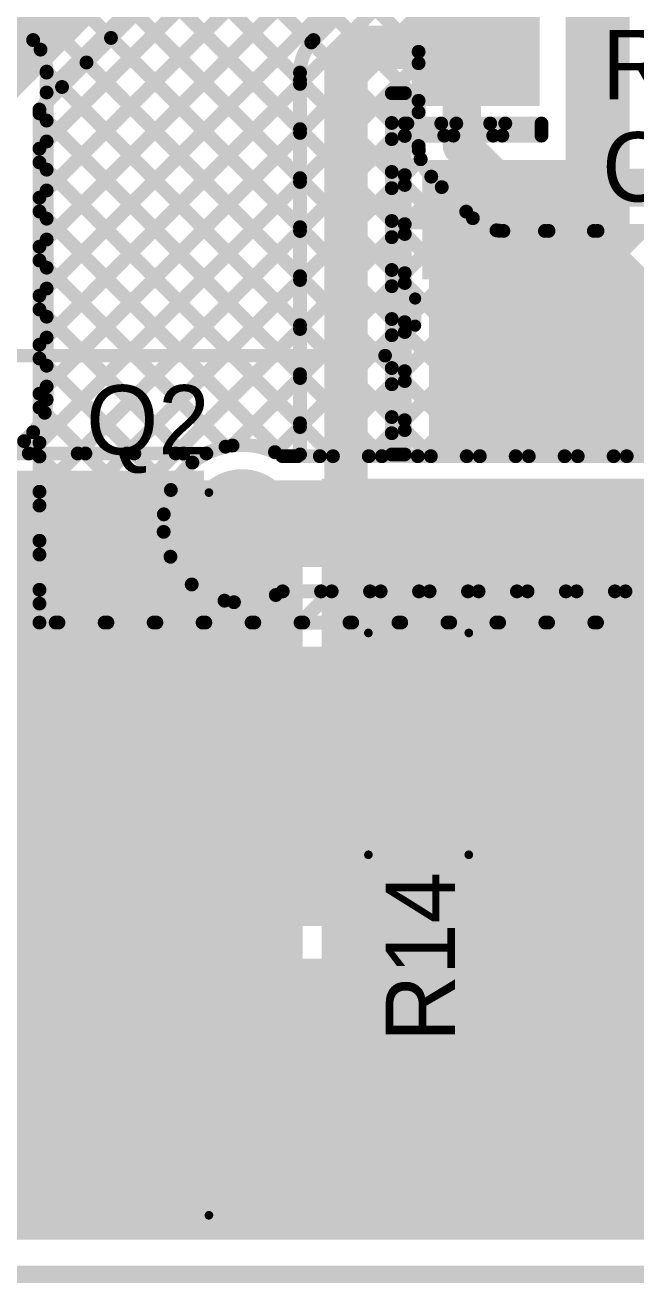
# Model space of a CAD drawing. Header units: millimetres. Extents: x 0.84 to 4.46, y 0.99 to 2.92.
# Drawn here: x 2.287 to 2.64, y 0.99 to 1.716 of the extents above; entities that cross this region are included whole.
import ezdxf

# ---------------------------------------------------------------- set-up
doc = ezdxf.new("R2010")
doc.units = ezdxf.units.MM
doc.header["$MEASUREMENT"] = 0
for name, color, linetype in [('BottomLayer', 5, 'Continuous'), ('Mechanical2', 216, 'Continuous'), ('MultiLayer', 9, 'Continuous'), ('TopLayer', 1, 'Continuous'), ('TopOverlay', 2, 'Continuous'), ('TopPaste', 8, 'Continuous'), ('TopSolder', 216, 'Continuous'), ('ViaHoleLayer', 16, 'Continuous')]:
    doc.layers.add(name, color=color, linetype=linetype)

# ---------------------------------------------------------------- blocks, each defined once
blk = doc.blocks.new('4N25_35M_12')
at = {"layer": 'TopLayer'}
for points in [[(-0.20728, 0.13002), (-0.20728, 0.06998), (-0.14744, 0.13002), (-0.14744, 0.06998)], [(0.14744, 0.13002), (0.14744, 0.06998), (0.20728, 0.13002), (0.20728, 0.06998)], [(-0.20728, 0.03002), (-0.20728, -0.03002), (-0.14744, 0.03002), (-0.14744, -0.03002)], [(0.14744, 0.03002), (0.14744, -0.03002), (0.20728, 0.03002), (0.20728, -0.03002)], [(-0.20728, -0.06998), (-0.20728, -0.13002), (-0.14744, -0.06998), (-0.14744, -0.13002)], [(0.14744, -0.06998), (0.14744, -0.13002), (0.20728, -0.06998), (0.20728, -0.13002)]]:
    blk.add_solid(points, dxfattribs=at)
at = {"layer": 'TopOverlay'}
for points, const_width in [([(-0.13936, 0.16064), (-0.12201, 0.17799)], 0.00701), ([(-0.12201, 0.17799), (0.122, 0.17799)], 0.00787), ([(0.12201, 0.17799), (0.13936, 0.16064)], 0.00701), ([(-0.13936, 0.145), (-0.13936, 0.16064)], 0.00701), ([(0.13936, 0.145), (0.13936, 0.16064)], 0.00701), ([(-0.13936, -0.16064), (-0.13936, -0.145)], 0.00701), ([(0.13936, -0.16064), (0.13936, -0.145)], 0.00701), ([(-0.13936, -0.16064), (-0.12201, -0.17799)], 0.00701), ([(0.12201, -0.17799), (0.13936, -0.16064)], 0.00701), ([(-0.12201, -0.17799), (0.122, -0.17799)], 0.00787)]:
    blk.add_lwpolyline(points, dxfattribs=dict(at, const_width=const_width))
for points, const_width in [([(-0.12398, 0.17799, 1), (-0.12004, 0.17799, 1)], 0.00394), ([(-0.12376, 0.17799, 1), (-0.12026, 0.17799, 1)], 0.0035), ([(0.12003, 0.17799, 1), (0.12397, 0.17799, 1)], 0.00394), ([(0.12026, 0.17799, 1), (0.12376, 0.17799, 1)], 0.0035), ([(-0.166, 0.155, 1), (-0.174, 0.155, 1)], 0.01969), ([(-0.17892, 0.155, 1), (-0.16908, 0.155, 1)], 0.00984), ([(-0.17092, 0.155, 1), (-0.16108, 0.155, 1)], 0.00984), ([(-0.14111, 0.16064, 1), (-0.13761, 0.16064, 1)], 0.0035), ([(-0.14111, 0.16064, 1), (-0.13761, 0.16064, 1)], 0.0035), ([(0.13761, 0.16064, 1), (0.14111, 0.16064, 1)], 0.0035), ([(0.13761, 0.16064, 1), (0.14111, 0.16064, 1)], 0.0035), ([(-0.14111, 0.145, 1), (-0.13761, 0.145, 1)], 0.0035), ([(0.13761, 0.145, 1), (0.14111, 0.145, 1)], 0.0035), ([(-0.14111, -0.145, 1), (-0.13761, -0.145, 1)], 0.0035), ([(0.13761, -0.145, 1), (0.14111, -0.145, 1)], 0.0035), ([(-0.14111, -0.16064, 1), (-0.13761, -0.16064, 1)], 0.0035), ([(-0.14111, -0.16064, 1), (-0.13761, -0.16064, 1)], 0.0035), ([(0.13761, -0.16064, 1), (0.14111, -0.16064, 1)], 0.0035), ([(0.13761, -0.16064, 1), (0.14111, -0.16064, 1)], 0.0035), ([(-0.12398, -0.17799, 1), (-0.12004, -0.17799, 1)], 0.00394), ([(0.12003, -0.17799, 1), (0.12397, -0.17799, 1)], 0.00394), ([(-0.12376, -0.17799, 1), (-0.12026, -0.17799, 1)], 0.0035), ([(0.12026, -0.17799, 1), (0.12376, -0.17799, 1)], 0.0035)]:
    blk.add_lwpolyline(points, format="xyb", close=True, dxfattribs=dict(at, const_width=const_width))
at = {"layer": 'TopPaste'}
for points in [[(-0.20728, 0.13002), (-0.20728, 0.06998), (-0.14744, 0.13002), (-0.14744, 0.06998)], [(0.14744, 0.13002), (0.14744, 0.06998), (0.20728, 0.13002), (0.20728, 0.06998)], [(-0.20728, 0.03002), (-0.20728, -0.03002), (-0.14744, 0.03002), (-0.14744, -0.03002)], [(0.14744, 0.03002), (0.14744, -0.03002), (0.20728, 0.03002), (0.20728, -0.03002)], [(-0.20728, -0.06998), (-0.20728, -0.13002), (-0.14744, -0.06998), (-0.14744, -0.13002)], [(0.14744, -0.06998), (0.14744, -0.13002), (0.20728, -0.06998), (0.20728, -0.13002)]]:
    blk.add_solid(points, dxfattribs=at)
at = {"layer": 'TopSolder'}
for points in [[(-0.21128, 0.13402), (-0.21128, 0.06598), (-0.14344, 0.13402), (-0.14344, 0.06598)], [(0.14344, 0.13402), (0.14344, 0.06598), (0.21128, 0.13402), (0.21128, 0.06598)], [(-0.21128, 0.03402), (-0.21128, -0.03402), (-0.14344, 0.03402), (-0.14344, -0.03402)], [(0.14344, 0.03402), (0.14344, -0.03402), (0.21128, 0.03402), (0.21128, -0.03402)], [(-0.21128, -0.06598), (-0.21128, -0.13402), (-0.14344, -0.06598), (-0.14344, -0.13402)], [(0.14344, -0.06598), (0.14344, -0.13402), (0.21128, -0.06598), (0.21128, -0.13402)]]:
    blk.add_solid(points, dxfattribs=at)
blk = doc.blocks.new('RES_0805_40')
at = {"layer": 'TopLayer'}
for points in [[(-0.06, -0.025), (-0.02, -0.025), (-0.06, 0.025), (-0.02, 0.025)], [(0.02, -0.025), (0.06, -0.025), (0.02, 0.025), (0.06, 0.025)]]:
    blk.add_solid(points, dxfattribs=at)
at = {"layer": 'TopOverlay', "const_width": 0.005}
for points in [[(-0.064, 0.029), (0.064, 0.029)], [(-0.064, 0.029), (-0.064, -0.029)], [(0.064, 0.029), (0.064, -0.029)], [(-0.064, -0.029), (0.064, -0.029)]]:
    blk.add_lwpolyline(points, dxfattribs=at)
at = {"layer": 'TopOverlay', "const_width": 0.0025}
for points in [[(-0.06525, 0.029, 1), (-0.06275, 0.029, 1)], [(-0.06525, 0.029, 1), (-0.06275, 0.029, 1)], [(0.06275, 0.029, 1), (0.06525, 0.029, 1)], [(0.06275, 0.029, 1), (0.06525, 0.029, 1)], [(-0.06525, -0.029, 1), (-0.06275, -0.029, 1)], [(-0.06525, -0.029, 1), (-0.06275, -0.029, 1)], [(0.06275, -0.029, 1), (0.06525, -0.029, 1)], [(0.06275, -0.029, 1), (0.06525, -0.029, 1)]]:
    blk.add_lwpolyline(points, format="xyb", close=True, dxfattribs=at)
at = {"layer": 'TopPaste'}
for points in [[(-0.06, -0.025), (-0.02, -0.025), (-0.06, 0.025), (-0.02, 0.025)], [(0.02, -0.025), (0.06, -0.025), (0.02, 0.025), (0.06, 0.025)]]:
    blk.add_solid(points, dxfattribs=at)
at = {"layer": 'TopSolder'}
for points in [[(-0.064, -0.029), (-0.016, -0.029), (-0.064, 0.029), (-0.016, 0.029)], [(0.016, -0.029), (0.064, -0.029), (0.016, 0.029), (0.064, 0.029)]]:
    blk.add_solid(points, dxfattribs=at)
blk = doc.blocks.new('IPB120P04P4L03ATMA2_49')
at = {"layer": 'TopLayer'}
for points in [[(-0.21457, -0.00689), (0.21457, -0.00689), (-0.21457, 0.36713), (0.21457, 0.36713)], [(-0.12657, -0.08957), (-0.12657, -0.27067), (-0.07343, -0.08957), (-0.07343, -0.27067)], [(0.07343, -0.08957), (0.07343, -0.27067), (0.12657, -0.08957), (0.12657, -0.27067)]]:
    blk.add_solid(points, dxfattribs=at)
at = {"layer": 'TopOverlay', "const_width": 0.005}
for points in [[(0.211, 0.374), (-0.206, 0.374)], [(0.193, -0.039), (-0.193, -0.039)]]:
    blk.add_lwpolyline(points, dxfattribs=at)
at = {"layer": 'TopOverlay'}
for points, const_width in [([(-0.20725, 0.374, 1), (-0.20475, 0.374, 1)], 0.0025), ([(0.20975, 0.374, 1), (0.21225, 0.374, 1)], 0.0025), ([(-0.19425, -0.039, 1), (-0.19175, -0.039, 1)], 0.0025), ([(0.19175, -0.039, 1), (0.19425, -0.039, 1)], 0.0025), ([(-0.139, -0.1759, 1), (-0.157, -0.1759, 1)], 0.01969), ([(-0.16192, -0.1759, 1), (-0.15208, -0.1759, 1)], 0.00984), ([(-0.14392, -0.1759, 1), (-0.13408, -0.1759, 1)], 0.00984)]:
    blk.add_lwpolyline(points, format="xyb", close=True, dxfattribs=dict(at, const_width=const_width))
at = {"layer": 'TopPaste'}
for points in [[(-0.21457, -0.00689), (0.21457, -0.00689), (-0.21457, 0.36713), (0.21457, 0.36713)], [(-0.12657, -0.08957), (-0.12657, -0.27067), (-0.07343, -0.08957), (-0.07343, -0.27067)], [(0.07343, -0.08957), (0.07343, -0.27067), (0.12657, -0.08957), (0.12657, -0.27067)]]:
    blk.add_solid(points, dxfattribs=at)
at = {"layer": 'TopSolder'}
for points in [[(-0.21857, -0.01089), (0.21857, -0.01089), (-0.21857, 0.37113), (0.21857, 0.37113)], [(-0.13057, -0.08557), (-0.13057, -0.27467), (-0.06943, -0.08557), (-0.06943, -0.27467)], [(0.06943, -0.08557), (0.06943, -0.27467), (0.13057, -0.08557), (0.13057, -0.27467)]]:
    blk.add_solid(points, dxfattribs=at)
blk = doc.blocks.new('IPB120P04P4L03ATMA2_50')
at = {"layer": 'TopLayer'}
for points in [[(-0.21457, -0.00689), (0.21457, -0.00689), (-0.21457, 0.36713), (0.21457, 0.36713)], [(-0.12657, -0.08957), (-0.12657, -0.27067), (-0.07343, -0.08957), (-0.07343, -0.27067)], [(0.07343, -0.08957), (0.07343, -0.27067), (0.12657, -0.08957), (0.12657, -0.27067)]]:
    blk.add_solid(points, dxfattribs=at)
at = {"layer": 'TopOverlay', "const_width": 0.005}
for points in [[(0.211, 0.374), (-0.206, 0.374)], [(0.193, -0.039), (-0.193, -0.039)]]:
    blk.add_lwpolyline(points, dxfattribs=at)
at = {"layer": 'TopOverlay'}
for points, const_width in [([(-0.20725, 0.374, 1), (-0.20475, 0.374, 1)], 0.0025), ([(0.20975, 0.374, 1), (0.21225, 0.374, 1)], 0.0025), ([(-0.19425, -0.039, 1), (-0.19175, -0.039, 1)], 0.0025), ([(0.19175, -0.039, 1), (0.19425, -0.039, 1)], 0.0025), ([(-0.139, -0.1759, 1), (-0.157, -0.1759, 1)], 0.01969), ([(-0.16192, -0.1759, 1), (-0.15208, -0.1759, 1)], 0.00984), ([(-0.14392, -0.1759, 1), (-0.13408, -0.1759, 1)], 0.00984)]:
    blk.add_lwpolyline(points, format="xyb", close=True, dxfattribs=dict(at, const_width=const_width))
at = {"layer": 'TopPaste'}
for points in [[(-0.21457, -0.00689), (0.21457, -0.00689), (-0.21457, 0.36713), (0.21457, 0.36713)], [(-0.12657, -0.08957), (-0.12657, -0.27067), (-0.07343, -0.08957), (-0.07343, -0.27067)], [(0.07343, -0.08957), (0.07343, -0.27067), (0.12657, -0.08957), (0.12657, -0.27067)]]:
    blk.add_solid(points, dxfattribs=at)
at = {"layer": 'TopSolder'}
for points in [[(-0.21857, -0.01089), (0.21857, -0.01089), (-0.21857, 0.37113), (0.21857, 0.37113)], [(-0.13057, -0.08557), (-0.13057, -0.27467), (-0.06943, -0.08557), (-0.06943, -0.27467)], [(0.06943, -0.08557), (0.06943, -0.27467), (0.13057, -0.08557), (0.13057, -0.27467)]]:
    blk.add_solid(points, dxfattribs=at)

msp = doc.modelspace()

# ---------------------------------------------------------------- linework, layer by layer
at = {"layer": 'BottomLayer'}
for points, const_width in [([(2.256, 1.68318), (3.11743, 2.54461)], 0.05), ([(2.295, 1.66702), (2.63924, 2.01126)], 0.008), ([(2.539, 1.646), (2.539, 1.874)], 0.022), ([(2.514, 1.646), (2.514, 1.874)], 0.008), ([(2.295, 1.64446), (2.514, 1.86346)], 0.008), ([(2.295, 1.61618), (2.514, 1.83518)], 0.008), ([(2.295, 1.58789), (2.514, 1.80689)], 0.008), ([(2.42117, 1.79319), (2.514, 1.70036)], 0.008), ([(2.295, 1.55961), (2.514, 1.77861)], 0.008), ([(2.40703, 1.77905), (2.514, 1.67207)], 0.008), ([(2.39288, 1.76491), (2.51411, 1.64368)], 0.008), ([(2.295, 1.53132), (2.514, 1.75032)], 0.008), ([(2.37874, 1.75076), (2.66251, 1.467)], 0.008), ([(2.3646, 1.73662), (2.63422, 1.467)], 0.008), ([(2.295, 1.50304), (2.514, 1.72204)], 0.008), ([(2.35046, 1.72248), (2.60594, 1.467)], 0.008), ([(2.33632, 1.70834), (2.57765, 1.467)], 0.008), ([(2.295, 1.47476), (2.514, 1.69376)], 0.008), ([(2.32217, 1.69419), (2.54937, 1.467)], 0.008), ([(2.30803, 1.68005), (2.52108, 1.467)], 0.008), ([(2.295, 1.371), (2.295, 1.66702)], 0.008), ([(2.295, 1.44647), (2.514, 1.66547)], 0.008), ([(2.295, 1.6648), (2.4928, 1.467)], 0.008), ([(2.539, 1.646), (2.563, 1.622)], 0.022), ([(2.295, 1.41819), (2.51519, 1.63838)], 0.008), ([(2.295, 1.63652), (2.46452, 1.467)], 0.008), ([(2.563, 1.622), (2.85, 1.622)], 0.022), ([(2.295, 1.3899), (2.52737, 1.62227)], 0.008), ([(2.52132, 1.62832), (2.54532, 1.60432)], 0.008), ([(2.295, 1.60823), (2.43623, 1.467)], 0.008), ([(2.40655, 1.47317), (2.54151, 1.60813)], 0.008), ([(2.431, 1.46934), (2.55899, 1.59732)], 0.008), ([(2.45695, 1.467), (2.58695, 1.597)], 0.008), ([(2.48523, 1.467), (2.61523, 1.597)], 0.008), ([(2.51352, 1.467), (2.64352, 1.597)], 0.008), ([(2.56068, 1.59711), (2.69079, 1.467)], 0.008), ([(2.563, 1.597), (2.656, 1.597)], 0.008), ([(2.58907, 1.597), (2.656, 1.53007)], 0.008), ([(2.61736, 1.597), (2.656, 1.55836)], 0.008), ([(2.295, 1.57995), (2.40246, 1.47249)], 0.008), ([(2.5418, 1.467), (2.656, 1.5812)], 0.008), ([(2.295, 1.55166), (2.38333, 1.46333)], 0.008), ([(2.57009, 1.467), (2.656, 1.55291)], 0.008), ([(2.295, 1.52338), (2.37089, 1.44749)], 0.008), ([(2.59837, 1.467), (2.656, 1.52463)], 0.008), ([(2.62666, 1.467), (2.66966, 1.51)], 0.008), ([(2.295, 1.49509), (2.36674, 1.42335)], 0.008), ([(2.295, 1.46681), (2.39081, 1.371)], 0.008), ([(2.43543, 1.467), (2.82485, 1.467)], 0.008), ([(2.412, 1.428), (2.841, 1.428)], 0.05), ([(2.295, 1.43853), (2.36253, 1.371)], 0.008), ([(2.30438, 1.371), (2.36683, 1.43345)], 0.008), ([(2.295, 1.41024), (2.33424, 1.371)], 0.008), ([(2.33267, 1.371), (2.37066, 1.409)], 0.008), ([(2.36095, 1.371), (2.38294, 1.39299)], 0.008), ([(2.38923, 1.371), (2.40188, 1.38364)], 0.008), ([(2.40735, 1.38274), (2.41909, 1.371)], 0.008), ([(2.41752, 1.371), (2.43552, 1.389)], 0.008), ([(2.43149, 1.38689), (2.44738, 1.371)], 0.008), ([(2.43543, 1.389), (2.841, 1.389)], 0.008), ([(2.4458, 1.371), (2.4638, 1.389)], 0.008), ([(2.45766, 1.389), (2.47566, 1.371)], 0.008), ([(2.47409, 1.371), (2.49209, 1.389)], 0.008), ([(2.48595, 1.389), (2.50395, 1.371)], 0.008), ([(2.50237, 1.371), (2.52037, 1.389)], 0.008), ([(2.51423, 1.389), (2.53223, 1.371)], 0.008), ([(2.53066, 1.371), (2.54866, 1.389)], 0.008), ([(2.54252, 1.389), (2.56052, 1.371)], 0.008), ([(2.55894, 1.371), (2.57694, 1.389)], 0.008), ([(2.5708, 1.389), (2.5888, 1.371)], 0.008), ([(2.58722, 1.371), (2.60522, 1.389)], 0.008), ([(2.59908, 1.389), (2.61708, 1.371)], 0.008), ([(2.61551, 1.371), (2.63351, 1.389)], 0.008), ([(2.62737, 1.389), (2.64537, 1.371)], 0.008), ([(2.295, 1.38196), (2.30596, 1.371)], 0.008), ([(2.295, 1.371), (2.81, 1.371)], 0.008)]:
    msp.add_lwpolyline(points, dxfattribs=dict(at, const_width=const_width))
for points, const_width in [([(2.33432, 1.70834, 1), (2.33832, 1.70834, 1)], 0.004), ([(2.512, 1.70036, 1), (2.516, 1.70036, 1)], 0.004), ([(2.32017, 1.69419, 1), (2.32417, 1.69419, 1)], 0.004), ([(2.512, 1.69376, 1), (2.516, 1.69376, 1)], 0.004), ([(2.30603, 1.68005, 1), (2.31003, 1.68005, 1)], 0.004), ([(2.293, 1.66702, 1), (2.297, 1.66702, 1)], 0.004), ([(2.293, 1.66702, 1), (2.297, 1.66702, 1)], 0.004), ([(2.512, 1.67207, 1), (2.516, 1.67207, 1)], 0.004), ([(2.512, 1.66547, 1), (2.516, 1.66547, 1)], 0.004), ([(2.293, 1.6648, 1), (2.297, 1.6648, 1)], 0.004), ([(2.5335, 1.646, 1), (2.5445, 1.646, 1)], 0.011), ([(2.5335, 1.646, 1), (2.5445, 1.646, 1)], 0.011), ([(2.293, 1.64446, 1), (2.297, 1.64446, 1)], 0.004), ([(2.512, 1.646, 1), (2.516, 1.646, 1)], 0.004), ([(2.512, 1.646, 1), (2.516, 1.646, 1)], 0.004), ([(2.512, 1.646, 1), (2.516, 1.646, 1)], 0.004), ([(2.51211, 1.64368, 1), (2.51611, 1.64368, 1)], 0.004), ([(2.293, 1.63652, 1), (2.297, 1.63652, 1)], 0.004), ([(2.51319, 1.63838, 1), (2.51719, 1.63838, 1)], 0.004), ([(2.5575, 1.622, 1), (2.5685, 1.622, 1)], 0.011), ([(2.5575, 1.622, 1), (2.5685, 1.622, 1)], 0.011), ([(2.51932, 1.62832, 1), (2.52332, 1.62832, 1)], 0.004), ([(2.51932, 1.62832, 1), (2.52332, 1.62832, 1)], 0.004), ([(2.51932, 1.62832, 1), (2.52332, 1.62832, 1)], 0.004), ([(2.52537, 1.62227, 1), (2.52937, 1.62227, 1)], 0.004), ([(2.293, 1.61618, 1), (2.297, 1.61618, 1)], 0.004), ([(2.293, 1.60823, 1), (2.297, 1.60823, 1)], 0.004), ([(2.53951, 1.60813, 1), (2.54351, 1.60813, 1)], 0.004), ([(2.54332, 1.60432, 1), (2.54732, 1.60432, 1)], 0.004), ([(2.54332, 1.60432, 1), (2.54732, 1.60432, 1)], 0.004), ([(2.54332, 1.60432, 1), (2.54732, 1.60432, 1)], 0.004), ([(2.55699, 1.59732, 1), (2.56099, 1.59732, 1)], 0.004), ([(2.55868, 1.59711, 1), (2.56268, 1.59711, 1)], 0.004), ([(2.561, 1.597, 1), (2.565, 1.597, 1)], 0.004), ([(2.561, 1.597, 1), (2.565, 1.597, 1)], 0.004), ([(2.561, 1.597, 1), (2.565, 1.597, 1)], 0.004), ([(2.58495, 1.597, 1), (2.58895, 1.597, 1)], 0.004), ([(2.58707, 1.597, 1), (2.59107, 1.597, 1)], 0.004), ([(2.61323, 1.597, 1), (2.61723, 1.597, 1)], 0.004), ([(2.61536, 1.597, 1), (2.61936, 1.597, 1)], 0.004), ([(2.293, 1.58789, 1), (2.297, 1.58789, 1)], 0.004), ([(2.293, 1.57995, 1), (2.297, 1.57995, 1)], 0.004), ([(2.293, 1.55961, 1), (2.297, 1.55961, 1)], 0.004), ([(2.293, 1.55166, 1), (2.297, 1.55166, 1)], 0.004), ([(2.293, 1.53132, 1), (2.297, 1.53132, 1)], 0.004), ([(2.293, 1.52338, 1), (2.297, 1.52338, 1)], 0.004), ([(2.293, 1.50304, 1), (2.297, 1.50304, 1)], 0.004), ([(2.293, 1.49509, 1), (2.297, 1.49509, 1)], 0.004), ([(2.293, 1.47476, 1), (2.297, 1.47476, 1)], 0.004), ([(2.40046, 1.47249, 1), (2.40446, 1.47249, 1)], 0.004), ([(2.40455, 1.47317, 1), (2.40855, 1.47317, 1)], 0.004), ([(2.429, 1.46934, 1), (2.433, 1.46934, 1)], 0.004), ([(2.293, 1.46681, 1), (2.297, 1.46681, 1)], 0.004), ([(2.38133, 1.46333, 1), (2.38533, 1.46333, 1)], 0.004), ([(2.43343, 1.467, 1), (2.43743, 1.467, 1)], 0.004), ([(2.43343, 1.467, 1), (2.43743, 1.467, 1)], 0.004), ([(2.43423, 1.467, 1), (2.43823, 1.467, 1)], 0.004), ([(2.45495, 1.467, 1), (2.45895, 1.467, 1)], 0.004), ([(2.46252, 1.467, 1), (2.46652, 1.467, 1)], 0.004), ([(2.48323, 1.467, 1), (2.48723, 1.467, 1)], 0.004), ([(2.4908, 1.467, 1), (2.4948, 1.467, 1)], 0.004), ([(2.51152, 1.467, 1), (2.51552, 1.467, 1)], 0.004), ([(2.51908, 1.467, 1), (2.52308, 1.467, 1)], 0.004), ([(2.5398, 1.467, 1), (2.5438, 1.467, 1)], 0.004), ([(2.54737, 1.467, 1), (2.55137, 1.467, 1)], 0.004), ([(2.56809, 1.467, 1), (2.57209, 1.467, 1)], 0.004), ([(2.57565, 1.467, 1), (2.57965, 1.467, 1)], 0.004), ([(2.59637, 1.467, 1), (2.60037, 1.467, 1)], 0.004), ([(2.60394, 1.467, 1), (2.60794, 1.467, 1)], 0.004), ([(2.62466, 1.467, 1), (2.62866, 1.467, 1)], 0.004), ([(2.63222, 1.467, 1), (2.63622, 1.467, 1)], 0.004), ([(2.39625, 1.428, 1), (2.42775, 1.428, 1)], 0.0315), ([(2.36889, 1.44749, 1), (2.37289, 1.44749, 1)], 0.004), ([(2.3995, 1.428, 1), (2.4245, 1.428, 1)], 0.025), ([(2.293, 1.44647, 1), (2.297, 1.44647, 1)], 0.004), ([(2.293, 1.43853, 1), (2.297, 1.43853, 1)], 0.004), ([(2.36483, 1.43345, 1), (2.36883, 1.43345, 1)], 0.004), ([(2.36474, 1.42335, 1), (2.36874, 1.42335, 1)], 0.004), ([(2.293, 1.41819, 1), (2.297, 1.41819, 1)], 0.004), ([(2.293, 1.41024, 1), (2.297, 1.41024, 1)], 0.004), ([(2.36866, 1.409, 1), (2.37266, 1.409, 1)], 0.004), ([(2.293, 1.3899, 1), (2.297, 1.3899, 1)], 0.004), ([(2.38094, 1.39299, 1), (2.38494, 1.39299, 1)], 0.004), ([(2.39988, 1.38364, 1), (2.40388, 1.38364, 1)], 0.004), ([(2.40535, 1.38274, 1), (2.40935, 1.38274, 1)], 0.004), ([(2.42949, 1.38689, 1), (2.43349, 1.38689, 1)], 0.004), ([(2.43343, 1.389, 1), (2.43743, 1.389, 1)], 0.004), ([(2.43343, 1.389, 1), (2.43743, 1.389, 1)], 0.004), ([(2.43352, 1.389, 1), (2.43752, 1.389, 1)], 0.004), ([(2.45566, 1.389, 1), (2.45966, 1.389, 1)], 0.004), ([(2.4618, 1.389, 1), (2.4658, 1.389, 1)], 0.004), ([(2.48395, 1.389, 1), (2.48795, 1.389, 1)], 0.004), ([(2.49009, 1.389, 1), (2.49409, 1.389, 1)], 0.004), ([(2.51223, 1.389, 1), (2.51623, 1.389, 1)], 0.004), ([(2.51837, 1.389, 1), (2.52237, 1.389, 1)], 0.004), ([(2.54052, 1.389, 1), (2.54452, 1.389, 1)], 0.004), ([(2.54666, 1.389, 1), (2.55066, 1.389, 1)], 0.004), ([(2.5688, 1.389, 1), (2.5728, 1.389, 1)], 0.004), ([(2.57494, 1.389, 1), (2.57894, 1.389, 1)], 0.004), ([(2.59708, 1.389, 1), (2.60108, 1.389, 1)], 0.004), ([(2.60322, 1.389, 1), (2.60722, 1.389, 1)], 0.004), ([(2.62537, 1.389, 1), (2.62937, 1.389, 1)], 0.004), ([(2.63151, 1.389, 1), (2.63551, 1.389, 1)], 0.004), ([(2.293, 1.38196, 1), (2.297, 1.38196, 1)], 0.004), ([(2.293, 1.371, 1), (2.297, 1.371, 1)], 0.004), ([(2.293, 1.371, 1), (2.297, 1.371, 1)], 0.004), ([(2.30238, 1.371, 1), (2.30638, 1.371, 1)], 0.004), ([(2.30396, 1.371, 1), (2.30796, 1.371, 1)], 0.004), ([(2.33067, 1.371, 1), (2.33467, 1.371, 1)], 0.004), ([(2.33224, 1.371, 1), (2.33624, 1.371, 1)], 0.004), ([(2.35895, 1.371, 1), (2.36295, 1.371, 1)], 0.004), ([(2.36053, 1.371, 1), (2.36453, 1.371, 1)], 0.004), ([(2.38723, 1.371, 1), (2.39123, 1.371, 1)], 0.004), ([(2.38881, 1.371, 1), (2.39281, 1.371, 1)], 0.004), ([(2.41552, 1.371, 1), (2.41952, 1.371, 1)], 0.004), ([(2.41709, 1.371, 1), (2.42109, 1.371, 1)], 0.004), ([(2.4438, 1.371, 1), (2.4478, 1.371, 1)], 0.004), ([(2.44538, 1.371, 1), (2.44938, 1.371, 1)], 0.004), ([(2.47209, 1.371, 1), (2.47609, 1.371, 1)], 0.004), ([(2.47366, 1.371, 1), (2.47766, 1.371, 1)], 0.004), ([(2.50037, 1.371, 1), (2.50437, 1.371, 1)], 0.004), ([(2.50195, 1.371, 1), (2.50595, 1.371, 1)], 0.004), ([(2.52866, 1.371, 1), (2.53266, 1.371, 1)], 0.004), ([(2.53023, 1.371, 1), (2.53423, 1.371, 1)], 0.004), ([(2.55694, 1.371, 1), (2.56094, 1.371, 1)], 0.004), ([(2.55852, 1.371, 1), (2.56252, 1.371, 1)], 0.004), ([(2.58522, 1.371, 1), (2.58922, 1.371, 1)], 0.004), ([(2.5868, 1.371, 1), (2.5908, 1.371, 1)], 0.004), ([(2.61351, 1.371, 1), (2.61751, 1.371, 1)], 0.004), ([(2.61508, 1.371, 1), (2.61908, 1.371, 1)], 0.004), ([(2.58725, 1.231, 1), (2.61875, 1.231, 1)], 0.0315), ([(2.65225, 1.231, 1), (2.68375, 1.231, 1)], 0.0315)]:
    msp.add_lwpolyline(points, format="xyb", close=True, dxfattribs=dict(at, const_width=const_width))
at = {"layer": 'BottomLayer', "const_width": 0.008}
for points in [[(2.52132, 1.62832, -0.198912), (2.514, 1.646)], [(2.52132, 1.62832, -0.198912), (2.514, 1.646)], [(2.563, 1.597, -0.198912), (2.54532, 1.60432)], [(2.563, 1.597, -0.198912), (2.54532, 1.60432)], [(2.43543, 1.389, -1.767298), (2.43543, 1.467)]]:
    msp.add_lwpolyline(points, format="xyb", dxfattribs=at)
at = {"layer": 'BottomLayer'}
for points in [[(2.796, 1.196), (2.796, 1.357), (1.484, 1.196), (1.484, 1.357)], [(1.257, 1.015), (4.222, 1.015), (1.257, 1.177), (4.222, 1.177)]]:
    msp.add_solid(points, dxfattribs=at)
at = {"layer": 'Mechanical2', "const_width": 0.01}
msp.add_lwpolyline([(1, 0.995), (4.45, 0.995)], dxfattribs=at)
at = {"layer": 'MultiLayer', "const_width": 0.0315}
for points in [[(2.39625, 1.428, 1), (2.42775, 1.428, 1)], [(2.58725, 1.231, 1), (2.61875, 1.231, 1)], [(2.65225, 1.231, 1), (2.68375, 1.231, 1)]]:
    msp.add_lwpolyline(points, format="xyb", close=True, dxfattribs=at)
at = {"layer": 'TopLayer'}
for points, const_width in [([(2.28208, 1.7164), (2.634, 2.06831)], 0.008), ([(2.29559, 1.70162), (2.634, 2.04003)], 0.008), ([(2.29914, 1.67689), (2.585, 1.96275)], 0.008), ([(2.29914, 1.64861), (2.585, 1.93446)], 0.008), ([(2.29914, 1.62032), (2.50608, 1.82726)], 0.008), ([(2.34347, 1.81432), (2.45202, 1.70577)], 0.008), ([(2.29914, 1.59204), (2.50608, 1.79897)], 0.008), ([(2.32933, 1.80018), (2.4455, 1.68401)], 0.008), ([(2.31519, 1.78603), (2.4455, 1.65572)], 0.008), ([(2.29914, 1.56375), (2.50608, 1.77069)], 0.008), ([(2.30093, 1.77201), (2.4455, 1.62744)], 0.008), ([(2.25337, 1.763), (2.4455, 1.57087)], 0.008), ([(2.28129, 1.76336), (2.4455, 1.59915)], 0.008), ([(2.27677, 1.7217), (2.29135, 1.70713)], 0.008), ([(2.4533, 1.70713), (2.46787, 1.7217)], 0.008), ([(2.472, 1.68836), (2.48664, 1.703)], 0.025), ([(2.48664, 1.703), (2.55, 1.703)], 0.025), ([(2.472, 1.43551), (2.472, 1.68836)], 0.025), ([(2.29914, 1.68895), (2.4455, 1.54258)], 0.008), ([(2.29914, 1.49964), (2.29914, 1.68836)], 0.008), ([(2.4455, 1.468), (2.4455, 1.68836)], 0.008), ([(2.29914, 1.53547), (2.4455, 1.68182)], 0.008), ([(2.4985, 1.6765), (2.50608, 1.6765)], 0.008), ([(2.4985, 1.468), (2.4985, 1.6765)], 0.008), ([(2.50608, 1.65898), (2.50608, 1.6765)], 0.008), ([(2.29914, 1.66066), (2.4455, 1.5143)], 0.008), ([(2.4985, 1.65929), (2.506, 1.65179)], 0.008), ([(2.4985, 1.64997), (2.50751, 1.65898)], 0.008), ([(2.50608, 1.65898), (2.585, 1.65898)], 0.008), ([(2.52709, 1.65898), (2.53407, 1.652)], 0.008), ([(2.52881, 1.652), (2.53579, 1.65898)], 0.008), ([(2.55538, 1.65898), (2.56236, 1.652)], 0.008), ([(2.5571, 1.652), (2.56408, 1.65898)], 0.008), ([(2.585, 1.652), (2.585, 1.65898)], 0.008), ([(2.29914, 1.50718), (2.4455, 1.65354)], 0.008), ([(2.506, 1.652), (2.585, 1.652)], 0.008), ([(2.506, 1.468), (2.506, 1.652)], 0.008), ([(2.55, 1.603), (2.55, 1.64302)], 0.01), ([(2.29914, 1.63237), (2.4455, 1.48602)], 0.008), ([(2.4985, 1.63101), (2.506, 1.62351)], 0.008), ([(2.4985, 1.62169), (2.506, 1.62919)], 0.008), ([(2.28881, 1.46857), (2.4455, 1.62526)], 0.008), ([(2.29914, 1.60409), (2.43623, 1.467)], 0.008), ([(2.4985, 1.60272), (2.506, 1.59522)], 0.008), ([(2.4985, 1.5934), (2.506, 1.6009)], 0.008), ([(2.51008, 1.603), (2.55, 1.603)], 0.01), ([(2.3171, 1.46857), (2.4455, 1.59697)], 0.008), ([(2.29914, 1.5758), (2.40246, 1.47249)], 0.008), ([(2.4985, 1.57444), (2.506, 1.56694)], 0.008), ([(2.4985, 1.56512), (2.506, 1.57262)], 0.008), ([(2.34538, 1.46857), (2.4455, 1.56869)], 0.008), ([(2.29914, 1.54752), (2.3781, 1.46857)], 0.008), ([(2.4985, 1.54615), (2.506, 1.53865)], 0.008), ([(2.4985, 1.53683), (2.506, 1.54433)], 0.008), ([(2.37366, 1.46857), (2.4455, 1.5404)], 0.008), ([(2.29914, 1.51923), (2.34981, 1.46857)], 0.008), ([(2.4985, 1.51787), (2.506, 1.51037)], 0.008), ([(2.4985, 1.50855), (2.506, 1.51605)], 0.008), ([(2.40655, 1.47317), (2.4455, 1.51212)], 0.008), ([(2.29804, 1.49206), (2.32153, 1.46857)], 0.008), ([(2.431, 1.46934), (2.4455, 1.48383)], 0.008), ([(2.4985, 1.48958), (2.506, 1.48208)], 0.008), ([(2.4985, 1.48027), (2.506, 1.48777)], 0.008), ([(2.27904, 1.46857), (2.29135, 1.48087)], 0.008), ([(2.28614, 1.47567), (2.29324, 1.46857)], 0.008), ([(2.27904, 1.46857), (2.3914, 1.46857)], 0.008), ([(2.43543, 1.467), (2.444, 1.467)], 0.008), ([(2.4985, 1.468), (2.506, 1.468)], 0.008), ([(2.62, 1.425), (2.627, 1.418)], 0.025)]:
    msp.add_lwpolyline(points, dxfattribs=dict(at, const_width=const_width))
for points, const_width in [([(2.48039, 1.703, 1), (2.49289, 1.703, 1)], 0.0125), ([(2.48039, 1.703, 1), (2.49289, 1.703, 1)], 0.0125), ([(2.54375, 1.703, 1), (2.55625, 1.703, 1)], 0.0125), ([(2.28935, 1.70713, 1), (2.29335, 1.70713, 1)], 0.004), ([(2.28935, 1.70713, 1), (2.29335, 1.70713, 1)], 0.004), ([(2.28938, 1.70709, 1), (2.29338, 1.70709, 1)], 0.004), ([(2.29359, 1.70162, 1), (2.29759, 1.70162, 1)], 0.004), ([(2.45002, 1.70577, 1), (2.45402, 1.70577, 1)], 0.004), ([(2.45126, 1.70709, 1), (2.45526, 1.70709, 1)], 0.004), ([(2.4513, 1.70713, 1), (2.4553, 1.70713, 1)], 0.004), ([(2.4513, 1.70713, 1), (2.4553, 1.70713, 1)], 0.004), ([(2.46575, 1.68836, 1), (2.47825, 1.68836, 1)], 0.0125), ([(2.46575, 1.68836, 1), (2.47825, 1.68836, 1)], 0.0125), ([(2.29714, 1.68895, 1), (2.30114, 1.68895, 1)], 0.004), ([(2.29714, 1.68836, 1), (2.30114, 1.68836, 1)], 0.004), ([(2.29714, 1.68836, 1), (2.30114, 1.68836, 1)], 0.004), ([(2.29714, 1.68836, 1), (2.30114, 1.68836, 1)], 0.004), ([(2.4435, 1.68836, 1), (2.4475, 1.68836, 1)], 0.004), ([(2.4435, 1.68836, 1), (2.4475, 1.68836, 1)], 0.004), ([(2.4435, 1.68836, 1), (2.4475, 1.68836, 1)], 0.004), ([(2.4435, 1.68401, 1), (2.4475, 1.68401, 1)], 0.004), ([(2.4435, 1.68182, 1), (2.4475, 1.68182, 1)], 0.004), ([(2.29714, 1.67689, 1), (2.30114, 1.67689, 1)], 0.004), ([(2.4965, 1.6765, 1), (2.5005, 1.6765, 1)], 0.004), ([(2.4965, 1.6765, 1), (2.5005, 1.6765, 1)], 0.004), ([(2.50408, 1.6765, 1), (2.50808, 1.6765, 1)], 0.004), ([(2.50408, 1.6765, 1), (2.50808, 1.6765, 1)], 0.004), ([(2.29714, 1.66066, 1), (2.30114, 1.66066, 1)], 0.004), ([(2.4965, 1.65929, 1), (2.5005, 1.65929, 1)], 0.004), ([(2.50408, 1.65898, 1), (2.50808, 1.65898, 1)], 0.004), ([(2.50408, 1.65898, 1), (2.50808, 1.65898, 1)], 0.004), ([(2.50551, 1.65898, 1), (2.50951, 1.65898, 1)], 0.004), ([(2.52509, 1.65898, 1), (2.52909, 1.65898, 1)], 0.004), ([(2.53379, 1.65898, 1), (2.53779, 1.65898, 1)], 0.004), ([(2.55338, 1.65898, 1), (2.55738, 1.65898, 1)], 0.004), ([(2.56208, 1.65898, 1), (2.56608, 1.65898, 1)], 0.004), ([(2.583, 1.65898, 1), (2.587, 1.65898, 1)], 0.004), ([(2.583, 1.65898, 1), (2.587, 1.65898, 1)], 0.004), ([(2.4435, 1.65572, 1), (2.4475, 1.65572, 1)], 0.004), ([(2.4435, 1.65354, 1), (2.4475, 1.65354, 1)], 0.004), ([(2.504, 1.652, 1), (2.508, 1.652, 1)], 0.004), ([(2.504, 1.652, 1), (2.508, 1.652, 1)], 0.004), ([(2.504, 1.65179, 1), (2.508, 1.65179, 1)], 0.004), ([(2.52681, 1.652, 1), (2.53081, 1.652, 1)], 0.004), ([(2.53207, 1.652, 1), (2.53607, 1.652, 1)], 0.004), ([(2.5551, 1.652, 1), (2.5591, 1.652, 1)], 0.004), ([(2.56036, 1.652, 1), (2.56436, 1.652, 1)], 0.004), ([(2.583, 1.652, 1), (2.587, 1.652, 1)], 0.004), ([(2.583, 1.652, 1), (2.587, 1.652, 1)], 0.004), ([(2.29714, 1.64861, 1), (2.30114, 1.64861, 1)], 0.004), ([(2.4965, 1.64997, 1), (2.5005, 1.64997, 1)], 0.004), ([(2.5475, 1.64302, 1), (2.5525, 1.64302, 1)], 0.005), ([(2.29714, 1.63237, 1), (2.30114, 1.63237, 1)], 0.004), ([(2.4965, 1.63101, 1), (2.5005, 1.63101, 1)], 0.004), ([(2.504, 1.62919, 1), (2.508, 1.62919, 1)], 0.004), ([(2.4435, 1.62744, 1), (2.4475, 1.62744, 1)], 0.004), ([(2.4435, 1.62526, 1), (2.4475, 1.62526, 1)], 0.004), ([(2.4965, 1.62169, 1), (2.5005, 1.62169, 1)], 0.004), ([(2.504, 1.62351, 1), (2.508, 1.62351, 1)], 0.004), ([(2.29714, 1.62032, 1), (2.30114, 1.62032, 1)], 0.004), ([(2.29714, 1.60409, 1), (2.30114, 1.60409, 1)], 0.004), ([(2.4965, 1.60272, 1), (2.5005, 1.60272, 1)], 0.004), ([(2.504, 1.6009, 1), (2.508, 1.6009, 1)], 0.004), ([(2.50758, 1.603, 1), (2.51258, 1.603, 1)], 0.005), ([(2.5475, 1.603, 1), (2.5525, 1.603, 1)], 0.005), ([(2.5475, 1.603, 1), (2.5525, 1.603, 1)], 0.005), ([(2.4435, 1.59915, 1), (2.4475, 1.59915, 1)], 0.004), ([(2.4435, 1.59697, 1), (2.4475, 1.59697, 1)], 0.004), ([(2.4965, 1.5934, 1), (2.5005, 1.5934, 1)], 0.004), ([(2.504, 1.59522, 1), (2.508, 1.59522, 1)], 0.004), ([(2.29714, 1.59204, 1), (2.30114, 1.59204, 1)], 0.004), ([(2.29714, 1.5758, 1), (2.30114, 1.5758, 1)], 0.004), ([(2.4435, 1.57087, 1), (2.4475, 1.57087, 1)], 0.004), ([(2.4965, 1.57444, 1), (2.5005, 1.57444, 1)], 0.004), ([(2.504, 1.57262, 1), (2.508, 1.57262, 1)], 0.004), ([(2.29714, 1.56375, 1), (2.30114, 1.56375, 1)], 0.004), ([(2.4435, 1.56869, 1), (2.4475, 1.56869, 1)], 0.004), ([(2.4965, 1.56512, 1), (2.5005, 1.56512, 1)], 0.004), ([(2.504, 1.56694, 1), (2.508, 1.56694, 1)], 0.004), ([(2.29714, 1.54752, 1), (2.30114, 1.54752, 1)], 0.004), ([(2.4435, 1.54258, 1), (2.4475, 1.54258, 1)], 0.004), ([(2.4965, 1.54615, 1), (2.5005, 1.54615, 1)], 0.004), ([(2.504, 1.54433, 1), (2.508, 1.54433, 1)], 0.004), ([(2.29714, 1.53547, 1), (2.30114, 1.53547, 1)], 0.004), ([(2.4435, 1.5404, 1), (2.4475, 1.5404, 1)], 0.004), ([(2.4965, 1.53683, 1), (2.5005, 1.53683, 1)], 0.004), ([(2.504, 1.53865, 1), (2.508, 1.53865, 1)], 0.004), ([(2.29714, 1.51923, 1), (2.30114, 1.51923, 1)], 0.004), ([(2.4435, 1.5143, 1), (2.4475, 1.5143, 1)], 0.004), ([(2.4965, 1.51787, 1), (2.5005, 1.51787, 1)], 0.004), ([(2.504, 1.51605, 1), (2.508, 1.51605, 1)], 0.004), ([(2.29714, 1.50718, 1), (2.30114, 1.50718, 1)], 0.004), ([(2.4435, 1.51212, 1), (2.4475, 1.51212, 1)], 0.004), ([(2.4965, 1.50855, 1), (2.5005, 1.50855, 1)], 0.004), ([(2.504, 1.51037, 1), (2.508, 1.51037, 1)], 0.004), ([(2.29714, 1.49964, 1), (2.30114, 1.49964, 1)], 0.004), ([(2.29714, 1.49964, 1), (2.30114, 1.49964, 1)], 0.004), ([(2.29714, 1.49964, 1), (2.30114, 1.49964, 1)], 0.004), ([(2.29604, 1.49206, 1), (2.30004, 1.49206, 1)], 0.004), ([(2.4435, 1.48602, 1), (2.4475, 1.48602, 1)], 0.004), ([(2.4435, 1.48383, 1), (2.4475, 1.48383, 1)], 0.004), ([(2.4965, 1.48958, 1), (2.5005, 1.48958, 1)], 0.004), ([(2.504, 1.48777, 1), (2.508, 1.48777, 1)], 0.004), ([(2.28935, 1.48087, 1), (2.29335, 1.48087, 1)], 0.004), ([(2.28935, 1.48087, 1), (2.29335, 1.48087, 1)], 0.004), ([(2.28938, 1.48091, 1), (2.29338, 1.48091, 1)], 0.004), ([(2.4965, 1.48027, 1), (2.5005, 1.48027, 1)], 0.004), ([(2.504, 1.48208, 1), (2.508, 1.48208, 1)], 0.004), ([(2.28414, 1.47567, 1), (2.28814, 1.47567, 1)], 0.004), ([(2.40046, 1.47249, 1), (2.40446, 1.47249, 1)], 0.004), ([(2.40455, 1.47317, 1), (2.40855, 1.47317, 1)], 0.004), ([(2.429, 1.46934, 1), (2.433, 1.46934, 1)], 0.004), ([(2.28681, 1.46857, 1), (2.29081, 1.46857, 1)], 0.004), ([(2.29124, 1.46857, 1), (2.29524, 1.46857, 1)], 0.004), ([(2.3151, 1.46857, 1), (2.3191, 1.46857, 1)], 0.004), ([(2.31953, 1.46857, 1), (2.32353, 1.46857, 1)], 0.004), ([(2.34338, 1.46857, 1), (2.34738, 1.46857, 1)], 0.004), ([(2.34781, 1.46857, 1), (2.35181, 1.46857, 1)], 0.004), ([(2.37166, 1.46857, 1), (2.37566, 1.46857, 1)], 0.004), ([(2.3761, 1.46857, 1), (2.3801, 1.46857, 1)], 0.004), ([(2.3894, 1.46857, 1), (2.3934, 1.46857, 1)], 0.004), ([(2.3894, 1.46857, 1), (2.3934, 1.46857, 1)], 0.004), ([(2.43343, 1.467, 1), (2.43743, 1.467, 1)], 0.004), ([(2.43343, 1.467, 1), (2.43743, 1.467, 1)], 0.004), ([(2.43423, 1.467, 1), (2.43823, 1.467, 1)], 0.004), ([(2.442, 1.467, 1), (2.446, 1.467, 1)], 0.004), ([(2.4435, 1.468, 1), (2.4475, 1.468, 1)], 0.004), ([(2.4965, 1.468, 1), (2.5005, 1.468, 1)], 0.004), ([(2.4965, 1.468, 1), (2.5005, 1.468, 1)], 0.004), ([(2.504, 1.468, 1), (2.508, 1.468, 1)], 0.004), ([(2.504, 1.468, 1), (2.508, 1.468, 1)], 0.004), ([(2.39625, 1.428, 1), (2.42775, 1.428, 1)], 0.0315), ([(2.46575, 1.43551, 1), (2.47825, 1.43551, 1)], 0.0125), ([(2.61375, 1.425, 1), (2.62625, 1.425, 1)], 0.0125), ([(2.62075, 1.418, 1), (2.63325, 1.418, 1)], 0.0125), ([(2.58725, 1.231, 1), (2.61875, 1.231, 1)], 0.0315), ([(2.65225, 1.231, 1), (2.68375, 1.231, 1)], 0.0315)]:
    msp.add_lwpolyline(points, format="xyb", close=True, dxfattribs=dict(at, const_width=const_width))
at = {"layer": 'TopLayer', "const_width": 0.008}
for points in [[(2.29135, 1.70713, -0.199375), (2.29914, 1.68836)], [(2.29138, 1.70709, -0.198912), (2.29914, 1.68836)], [(2.4455, 1.68836, -0.199375), (2.4533, 1.70713)], [(2.4455, 1.68836, -0.198912), (2.45326, 1.70709)], [(2.29914, 1.49964, -0.199375), (2.29135, 1.48087)], [(2.29914, 1.49964, -0.198912), (2.29138, 1.48091)], [(2.3914, 1.46857, -0.258208), (2.43543, 1.467)]]:
    msp.add_lwpolyline(points, format="xyb", dxfattribs=at)
at = {"layer": 'TopLayer'}
for points in [[(2.599, 1.612), (2.636, 1.612), (2.599, 1.868), (2.636, 1.868)], [(2.52, 1.469), (2.636, 1.469), (2.52, 1.638), (2.636, 1.638)], [(2.609, 1.469), (2.744, 1.469), (2.609, 1.575), (2.744, 1.575)], [(2.008, 1.015), (2.447, 1.015), (2.008, 1.453), (2.447, 1.453)], [(2.458, 1.298), (2.797, 1.298), (2.458, 1.454), (2.797, 1.454)], [(2.458, 1.017), (2.799, 1.017), (2.458, 1.283), (2.799, 1.283)]]:
    msp.add_solid(points, dxfattribs=at)
at = {"layer": 'ViaHoleLayer', "const_width": 0.01575}
for points in [[(2.40413, 1.428, 1), (2.41987, 1.428, 1)], [(2.59513, 1.231, 1), (2.61087, 1.231, 1)]]:
    msp.add_lwpolyline(points, format="xyb", close=True, dxfattribs=at)

# ---------------------------------------------------------------- block references
for name, p, rotation in [('4N25_35M_12', (2.37264, 1.703), 360), ('IPB120P04P4L03ATMA2_49', (2.01888, 1.24), 270), ('IPB120P04P4L03ATMA2_50', (2.83288, 1.24), 270), ('RES_0805_40', (2.514, 1.301), 90)]:
    msp.add_blockref(name, p, dxfattribs=dict(rotation=rotation))

# ---------------------------------------------------------------- texts
at = {"layer": 'TopOverlay'}
for s, p in [('R5', (2.62, 1.673)), ('C7', (2.62, 1.614)), ('Q2', (2.322, 1.468))]:
    msp.add_text(s, height=0.04, dxfattribs=at).set_placement(p)
msp.add_text('R14', height=0.04, rotation=90, dxfattribs=at).set_placement((2.535, 1.129))

doc.saveas('drawing.dxf')
